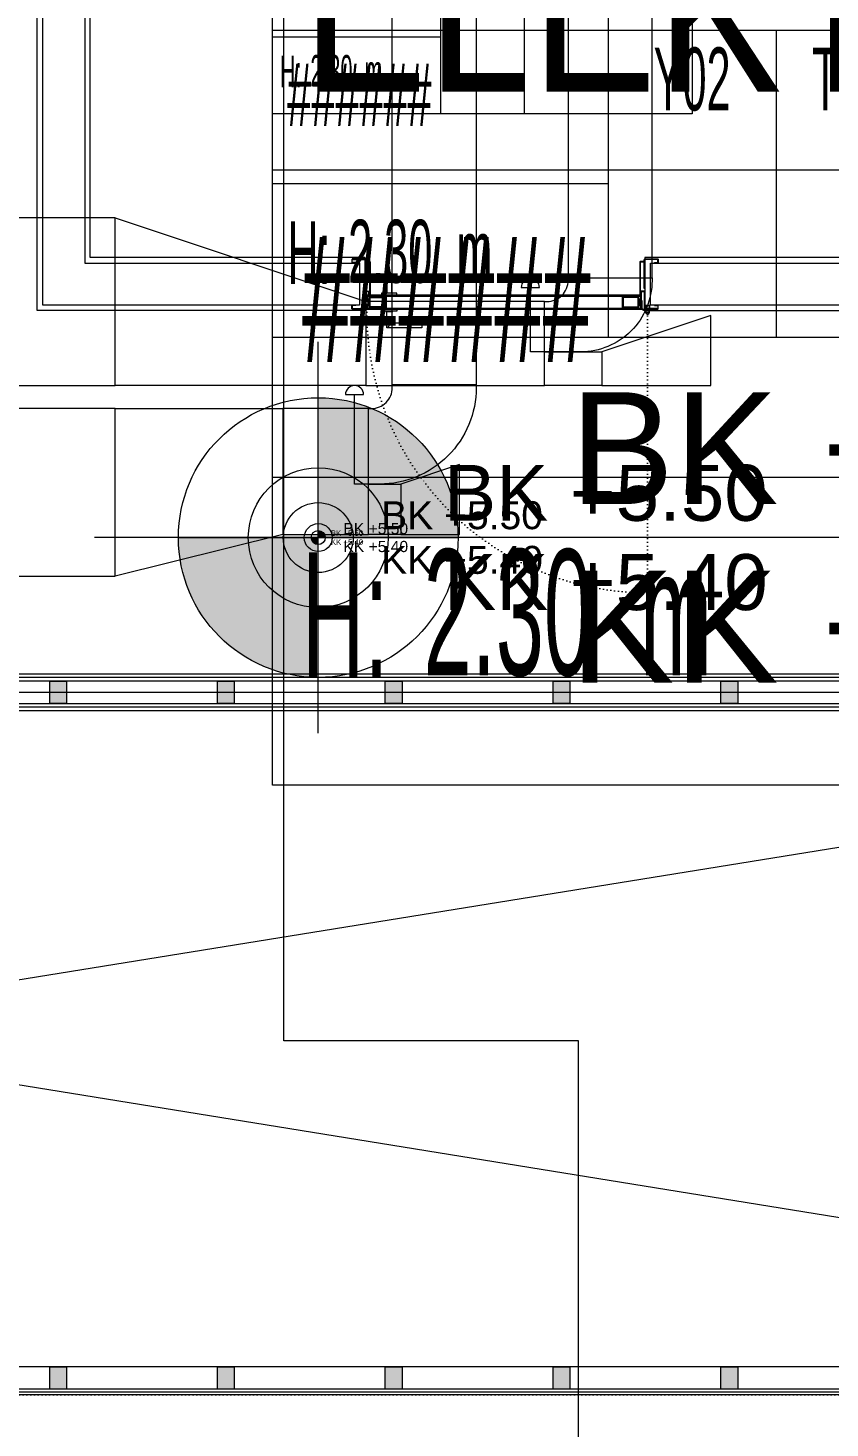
# Model space of a CAD drawing. Extents: x -9058 to 11890, y 0 to 8114.
# Drawn here: x 8550 to 8837, y 2309 to 2810 of the extents above; entities that cross this region are included whole.
import ezdxf
from ezdxf.enums import TextEntityAlignment as Align

# ---------------------------------------------------------------- set-up
doc = ezdxf.new("R2010")
doc.units = 0
doc.header["$LTSCALE"] = 10
doc.header["$MEASUREMENT"] = 0
for name, pattern in [('DASHDOT', [1, 0.5, -0.25, 0, -0.25]), ('DOT2', [0.125, 0, -0.125]), ('HIDDEN', [0.375, 0.25, -0.125])]:
    doc.linetypes.add(name, pattern=pattern)
doc.layers.get('0').update_dxf_attribs({"color": 9, "lineweight": 9})
for name, color, linetype, lineweight in [('00', 9, 'Continuous', 9), ('06B', 9, 'Continuous', 9), ('06D', 9, 'Continuous', 9), ('10', 9, 'Continuous', 9), ('11', 9, 'Continuous', 9), ('14', 9, 'Continuous', 9), ('20', 9, 'DOT2', 9), ('21', 9, 'Continuous', 9), ('21 @ 1 (1)', 9, 'Continuous', 9), ('21 @ 10 (1)', 9, 'Continuous', 9), ('21 @ 10 (2)', 9, 'Continuous', 9), ('21 @ 2 (1)', 9, 'Continuous', 9), ('21 @ 20', 9, 'Continuous', 9), ('21 @ 5 (1)', 9, 'Continuous', 9), ('21 @ 5 (2)', 9, 'Continuous', 9), ('21_mahal200', 9, 'Continuous', 9), ('21_mahal200 @ 10 (1)', 9, 'Continuous', 9), ('21_mahal200 @ 10 (2)', 9, 'Continuous', 9), ('21_mahal200 @ 20', 9, 'Continuous', 9), ('21_mahal200 @ 5 (1)', 9, 'Continuous', 9), ('21_mahal200 @ 5 (2)', 9, 'Continuous', 9), ('24', 9, 'DASHDOT', 9), ('33', 9, 'BATTING', 9), ('40A', 9, 'Continuous', 9)]:
    doc.layers.add(name, color=color, linetype=linetype, lineweight=lineweight)
doc.styles.add('Arial', font='arial.ttf', dxfattribs={"height": 2.5})
doc.styles.add('MuuM_TEXT-STANDART', font='ARIALN.TTF')
doc.linetypes.add('BATTING', pattern='A,0.0001,-0.1,[134,ltypeshp.shx,S=0.1,R=0,X=-0.1,Y=0],-0.2,[134,ltypeshp.shx,S=0.1,R=180,X=0.1,Y=0],-0.1', length=0.4001)

# ---------------------------------------------------------------- blocks, each defined once
blk = doc.blocks.new('KNLKLP01')
blk.add_lwpolyline([(0, -3.25, 1), (0, 3.25)], format="xyb", close=True)
blk = doc.blocks.new('p-mek')
at = {"color": 6}
blk.add_lwpolyline([(210.29, -281.08, -0.000027), (210.29, -1029.08, 0.400031)], format="xyb", dxfattribs=at)
for points in [[(1005, -1041.53), (1005, -545.79), (1035, -545.79), (1035, -1041.53)], [(1067.86, -886.76), (1067.86, -1003.24), (1097.86, -1003.24), (1097.86, -886.76)], [(905.84, -981.83), (865.92, -981.83), (865.92, -1041.74), (905.84, -1041.74)], [(905.84, -981.83), (995.57, -1011.74), (995.57, -1041.74), (905.84, -1041.74)], [(1059.36, -1011.74), (995.57, -1011.74), (995.57, -1041.74), (1059.36, -1041.74)], [(1118.86, -1016.74), (1079.86, -1029.74), (1079.86, -1041.74), (1118.86, -1041.74)], [(1059.36, -1029.74), (1079.86, -1029.74), (1079.86, -1041.74), (1059.36, -1041.74)], [(905.84, -1050.03), (865.92, -1050.03), (865.92, -1109.94), (905.84, -1109.94)], [(905.84, -1050.03), (965.84, -1050.03), (965.84, -1095.03), (905.84, -1109.94)], [(996.5, -1050.03), (965.84, -1050.03), (965.84, -1095.03), (996.5, -1095.03)], [(1029, -1070.03), (1008, -1077.03), (1008, -1095.03), (1029, -1095.03)], [(996.5, -1077.03), (1008, -1077.03), (1008, -1095.03), (996.5, -1095.03)]]:
    blk.add_lwpolyline(points, close=True)
for points in [[(1059.36, -1011.74), (1060.36, -1011.74, 0.414214), (1067.86, -1004.24), (1067.86, -1003.24), (1097.86, -1003.24), (1097.86, -1004.24, -0.414214), (1072.36, -1029.74), (1059.36, -1029.74)], [(996.5, -1050.03), (997.5, -1050.03, 0.414214), (1005, -1042.53), (1005, -1041.53), (1035, -1041.53), (1035, -1042.53, -0.414214), (1000.5, -1077.03), (996.5, -1077.03)]]:
    blk.add_lwpolyline(points, format="xyb", close=True)
for points in [[(1059.36, -1029.74), (1054.36, -1029.74), (1054.36, -1006.74)], [(996.5, -1077.03), (991.5, -1077.03), (991.5, -1045.03)]]:
    blk.add_lwpolyline(points)
at = {"rotation": 90}
for p in [(1054.36, -1006.74), (991.5, -1045.03)]:
    blk.add_blockref('KNLKLP01', p, dxfattribs=at)
blk = doc.blocks.new('prf-10x10')
h = blk.add_hatch(color=255)
h.dxf.hatch_style = 1
h.paths.add_polyline_path([(-5, -5), (5, -5), (5, 5), (-5, 5)])
at = {"layer": '10'}
blk.add_lwpolyline([(-5, -5), (5, -5), (5, 5), (-5, 5)], close=True, dxfattribs=at)
blk = doc.blocks.new('0a_roomno2')
blk.add_lwpolyline([(30, -16), (0, -16), (0, 0), (30, 0)], close=True)
for points in [[(0, 0), (30, 0)], [(0, -5), (30, -5)], [(12, -5), (12, -16)], [(18, -5), (18, -16)], [(24, -5), (24, -16)], [(12, -10.5), (0, -10.5)]]:
    blk.add_lwpolyline(points)
at = {"layer": '40A'}
blk.add_lwpolyline([(0, 0), (30, 0)], dxfattribs=at)
at = {"style": 'MuuM_TEXT-STANDART', "width": 0.6}
blk.add_text('H:', height=2.25, dxfattribs=at).set_placement((0.525, -12.962), align=Align.MIDDLE_LEFT)
at = {"style": 'Arial'}
blk.add_attdef('ODANO', (0, 1.505), '', height=3, dxfattribs=at)
blk.add_attdef('MEKANADI', text='', height=3, dxfattribs=at).set_placement((0.525, -4.75), align=Align.BOTTOM_LEFT)
at = {"style": 'MuuM_TEXT-STANDART', "width": 0.6}
for tag, p in [('YER01', (15, -7)), ('TAVAN01', (20.625, -7)), ('DUVAR01', (26.25, -7)), ('YER02', (15, -10.375)), ('TAVAN02', (20.625, -10.375)), ('DUVAR02', (26.25, -10.375)), ('YER03', (15, -13.75)), ('TAVAN03', (20.625, -13.75)), ('DUVAR03', (26.25, -13.75))]:
    blk.add_attdef(tag, text='', height=2.25, dxfattribs=at).set_placement(p, align=Align.MIDDLE_CENTER)
at = {"style": 'MuuM_TEXT-STANDART'}
blk.add_attdef('M2', text='', height=2.25, dxfattribs=at).set_placement((1.323, -7.805), align=Align.MIDDLE_LEFT)
at = {"style": 'MuuM_TEXT-STANDART', "width": 0.6}
blk.add_attdef('TEMIZTAVANYUKSEKLIGI', text='', height=2.25, dxfattribs=at).set_placement((2.7, -13.162), align=Align.MIDDLE_LEFT)
blk = doc.blocks.new('*U1162')
at = {"layer": '21_mahal200 @ 10 (1)'}
ref = blk.add_blockref('0a_roomno2', (8637.26, 2859.21), dxfattribs=dict(at, xscale=10, yscale=10, zscale=10))
ref.add_attrib('ODANO', ' PRS-1K-10', (8637.26, 2876.76), dxfattribs={"layer": '0', "height": 30, "style": 'Arial'})
ref.add_attrib('MEKANADI', 'ELEKTRİK ODASI', dxfattribs={"layer": '0', "height": 30, "style": 'Arial', "width": 0.8}).set_placement((8642.51, 2814.21), align=Align.BOTTOM_LEFT)
ref.add_attrib('M2', '######', dxfattribs={"layer": '0', "height": 22.5, "style": 'MuuM_TEXT-STANDART', "width": 0.6}).set_placement((8642.51, 2786.08), align=Align.MIDDLE_LEFT)
ref.add_attrib('TEMIZTAVANYUKSEKLIGI', '2.30  m', dxfattribs={"layer": '0', "height": 22.5, "style": 'MuuM_TEXT-STANDART', "width": 0.6}).set_placement((8664.26, 2730.09), align=Align.MIDDLE_LEFT)
ref.add_attrib('YER01', 'Y02', dxfattribs={"layer": '0', "height": 22.5, "style": 'MuuM_TEXT-STANDART', "width": 0.6}).set_placement((8787.26, 2791.71), align=Align.MIDDLE_CENTER)
ref.add_attrib('TAVAN01', 'T09', dxfattribs={"layer": '0', "height": 22.5, "style": 'MuuM_TEXT-STANDART', "width": 0.6}).set_placement((8843.51, 2791.71), align=Align.MIDDLE_CENTER)
ref.add_attrib('DUVAR01', 'D07', dxfattribs={"layer": '0', "height": 22.5, "style": 'MuuM_TEXT-STANDART', "width": 0.6}).set_placement((8899.76, 2791.71), align=Align.MIDDLE_CENTER)
at = {"layer": '21_mahal200 @ 10 (2)'}
ref = blk.add_blockref('0a_roomno2', (8637.26, 2859.21), dxfattribs=dict(at, xscale=10, yscale=10, zscale=10))
ref.add_attrib('ODANO', ' PRS-1K-10', (8637.26, 2876.76), dxfattribs={"layer": '0', "height": 30, "style": 'Arial'})
ref.add_attrib('MEKANADI', 'ELEKTRİK ODASI', dxfattribs={"layer": '0', "height": 30, "style": 'Arial', "width": 0.8}).set_placement((8642.51, 2814.21), align=Align.BOTTOM_LEFT)
ref.add_attrib('M2', '######', dxfattribs={"layer": '0', "height": 22.5, "style": 'MuuM_TEXT-STANDART', "width": 0.6}).set_placement((8642.51, 2786.08), align=Align.MIDDLE_LEFT)
ref.add_attrib('TEMIZTAVANYUKSEKLIGI', '2.30  m', dxfattribs={"layer": '0', "height": 22.5, "style": 'MuuM_TEXT-STANDART', "width": 0.6}).set_placement((8664.26, 2730.09), align=Align.MIDDLE_LEFT)
ref.add_attrib('YER01', 'Y02', dxfattribs={"layer": '0', "height": 22.5, "style": 'MuuM_TEXT-STANDART', "width": 0.6}).set_placement((8787.26, 2791.71), align=Align.MIDDLE_CENTER)
ref.add_attrib('TAVAN01', 'T09', dxfattribs={"layer": '0', "height": 22.5, "style": 'MuuM_TEXT-STANDART', "width": 0.6}).set_placement((8843.51, 2791.71), align=Align.MIDDLE_CENTER)
ref.add_attrib('DUVAR01', 'D07', dxfattribs={"layer": '0', "height": 22.5, "style": 'MuuM_TEXT-STANDART', "width": 0.6}).set_placement((8899.76, 2791.71), align=Align.MIDDLE_CENTER)
at = {"layer": '21_mahal200 @ 20'}
ref = blk.add_blockref('0a_roomno2', (8637.26, 2859.21), dxfattribs=dict(at, xscale=20, yscale=20, zscale=20))
ref.add_attrib('MEKANADI', 'ELEKTRİK ODASI', dxfattribs={"layer": '0', "height": 60, "style": 'Arial', "width": 0.8}).set_placement((8647.76, 2769.21), align=Align.BOTTOM_LEFT)
ref.add_attrib('M2', '######', dxfattribs={"layer": '0', "height": 45, "style": 'MuuM_TEXT-STANDART', "width": 0.6}).set_placement((8647.76, 2712.96), align=Align.MIDDLE_LEFT)
ref.add_attrib('TEMIZTAVANYUKSEKLIGI', '2.30  m', dxfattribs={"layer": '0', "height": 45, "style": 'MuuM_TEXT-STANDART', "width": 0.6}).set_placement((8691.26, 2600.97), align=Align.MIDDLE_LEFT)
at = {"layer": '21_mahal200 @ 5 (1)'}
ref = blk.add_blockref('0a_roomno2', (8637.26, 2859.21), dxfattribs=dict(at, xscale=5, yscale=5, zscale=5))
ref.add_attrib('ODANO', ' PRS-1K-10', (8637.26, 2867.98), dxfattribs={"layer": '0', "height": 15, "style": 'Arial'})
ref.add_attrib('MEKANADI', 'ELEKTRİK ODASI', dxfattribs={"layer": '0', "height": 15, "style": 'Arial', "width": 0.8}).set_placement((8639.88, 2836.71), align=Align.BOTTOM_LEFT)
ref.add_attrib('M2', '######', dxfattribs={"layer": '0', "height": 11.25, "style": 'MuuM_TEXT-STANDART', "width": 0.6}).set_placement((8639.88, 2822.64), align=Align.MIDDLE_LEFT)
ref.add_attrib('TEMIZTAVANYUKSEKLIGI', '2.30  m', dxfattribs={"layer": '0', "height": 11.25, "style": 'MuuM_TEXT-STANDART', "width": 0.6}).set_placement((8650.76, 2794.65), align=Align.MIDDLE_LEFT)
ref.add_attrib('YER01', 'Y02', dxfattribs={"layer": '0', "height": 11.25, "style": 'MuuM_TEXT-STANDART', "width": 0.6}).set_placement((8712.26, 2825.46), align=Align.MIDDLE_CENTER)
ref.add_attrib('TAVAN01', 'T09', dxfattribs={"layer": '0', "height": 11.25, "style": 'MuuM_TEXT-STANDART', "width": 0.6}).set_placement((8740.38, 2825.46), align=Align.MIDDLE_CENTER)
ref.add_attrib('DUVAR01', 'D07', dxfattribs={"layer": '0', "height": 11.25, "style": 'MuuM_TEXT-STANDART', "width": 0.6}).set_placement((8768.51, 2825.46), align=Align.MIDDLE_CENTER)
at = {"layer": '21_mahal200 @ 5 (2)'}
ref = blk.add_blockref('0a_roomno2', (8637.26, 2859.21), dxfattribs=dict(at, xscale=5, yscale=5, zscale=5))
ref.add_attrib('ODANO', ' PRS-1K-10', (8637.26, 2867.98), dxfattribs={"layer": '0', "height": 15, "style": 'Arial'})
ref.add_attrib('MEKANADI', 'ELEKTRİK ODASI', dxfattribs={"layer": '0', "height": 15, "style": 'Arial', "width": 0.8}).set_placement((8639.88, 2836.71), align=Align.BOTTOM_LEFT)
ref.add_attrib('M2', '######', dxfattribs={"layer": '0', "height": 11.25, "style": 'MuuM_TEXT-STANDART', "width": 0.6}).set_placement((8639.88, 2822.64), align=Align.MIDDLE_LEFT)
ref.add_attrib('TEMIZTAVANYUKSEKLIGI', '2.30  m', dxfattribs={"layer": '0', "height": 11.25, "style": 'MuuM_TEXT-STANDART', "width": 0.6}).set_placement((8650.76, 2794.65), align=Align.MIDDLE_LEFT)
ref.add_attrib('YER01', 'Y02', dxfattribs={"layer": '0', "height": 11.25, "style": 'MuuM_TEXT-STANDART', "width": 0.6}).set_placement((8712.26, 2825.46), align=Align.MIDDLE_CENTER)
ref.add_attrib('TAVAN01', 'T09', dxfattribs={"layer": '0', "height": 11.25, "style": 'MuuM_TEXT-STANDART', "width": 0.6}).set_placement((8740.38, 2825.46), align=Align.MIDDLE_CENTER)
ref.add_attrib('DUVAR01', 'D07', dxfattribs={"layer": '0', "height": 11.25, "style": 'MuuM_TEXT-STANDART', "width": 0.6}).set_placement((8768.51, 2825.46), align=Align.MIDDLE_CENTER)
blk = doc.blocks.new('gr-p-barel kilitli kapı kolu')
at = {"flags": 128}
for points in [[(-0.9, 0.8), (-0.9, 4.9), (-11.7, 4.9), (-11.7, 6.7), (0.9, 6.7), (0.9, 0.8)], [(-0.8, 5), (0.8, 6.6)]]:
    blk.add_lwpolyline(points, dxfattribs=at)
blk.add_lwpolyline([(-2.75, 0), (-2.75, 0.7), (2.75, 0.7), (2.75, 0)])
blk.add_lwpolyline([(-1.3, 0.7), (1.3, 0.7), (1.3, 0.8), (-1.3, 0.8)], close=True)
blk = doc.blocks.new('prf-scr2')
at = {"linetype": 'DOT2', "ltscale": 10}
blk.add_line((0, 0.19), (0, -1.06), dxfattribs=at)
for p, q in [((0.09, -0.24), (-0.09, -0.2)), ((-0.09, -0.24), (0.09, -0.28)), ((0.09, -0.32), (-0.09, -0.28)), ((-0.09, -0.32), (0.09, -0.36)), ((0.09, -0.4), (-0.09, -0.36)), ((-0.09, -0.4), (0.09, -0.44)), ((0.09, -0.48), (-0.09, -0.44)), ((-0.09, -0.48), (0.09, -0.52)), ((0.09, -0.56), (-0.09, -0.52)), ((-0.09, -0.56), (0.09, -0.6)), ((0.09, -0.64), (-0.09, -0.6)), ((-0.09, -0.64), (0.09, -0.68)), ((0.09, -0.72), (-0.09, -0.68)), ((-0.09, -0.72), (0.09, -0.76)), ((0.06, -0.84), (-0.08, -0.76)), ((-0.07, -0.8), (0.06, -0.84)), ((0.09, -0.17), (0, -0.15)), ((0, -0.18), (0.09, -0.2))]:
    blk.add_line(p, q)
blk.add_lwpolyline([(0.23, 0), (-0.23, 0), (-0.23, -0.01), (-0.12, -0.14), (0.12, -0.14), (0.23, -0.01), (0.23, 0)], close=True)
for points in [[(0.23, -0.01), (-0.23, -0.01)], [(-0.09, -0.14), (-0.09, -0.2), (-0.12, -0.22), (-0.12, -0.23), (-0.09, -0.24), (-0.09, -0.28), (-0.12, -0.3), (-0.12, -0.31), (-0.09, -0.32), (-0.09, -0.36), (-0.12, -0.38), (-0.12, -0.39), (-0.09, -0.4), (-0.09, -0.44), (-0.12, -0.46), (-0.12, -0.46), (-0.09, -0.48), (-0.09, -0.52), (-0.12, -0.54), (-0.12, -0.54), (-0.09, -0.56), (-0.09, -0.6), (-0.12, -0.62), (-0.12, -0.62), (-0.09, -0.64), (-0.09, -0.68), (-0.12, -0.69), (-0.12, -0.7), (-0.09, -0.72), (-0.09, -0.73), (-0.08, -0.76), (-0.1, -0.77), (-0.1, -0.78), (-0.07, -0.8), (-0.01, -0.94), (0, -0.95), (0.01, -0.94), (0.08, -0.76), (0.09, -0.76), (0.12, -0.74), (0.12, -0.73), (0.09, -0.72), (0.09, -0.68), (0.12, -0.66), (0.12, -0.66), (0.09, -0.64), (0.09, -0.6), (0.12, -0.58), (0.12, -0.58), (0.09, -0.56), (0.09, -0.52), (0.12, -0.5), (0.12, -0.5), (0.09, -0.48), (0.09, -0.44), (0.12, -0.43), (0.12, -0.42), (0.09, -0.4), (0.09, -0.36), (0.12, -0.35), (0.12, -0.34), (0.09, -0.32), (0.09, -0.28), (0.12, -0.27), (0.12, -0.26), (0.09, -0.24), (0.09, -0.2), (0.12, -0.19), (0.12, -0.18), (0.09, -0.17), (0.09, -0.14)]]:
    blk.add_lwpolyline(points)
blk = doc.blocks.new('K-SAC-02')
at = {"layer": '10'}
for points in [[(0.2, 16.5, -0.414214), (0.3, 16.6), (4.7, 16.6, -0.414214), (4.8, 16.5), (4.8, 6.2), (5, 6.2), (5, 16.5, 0.414214), (4.7, 16.8), (0.3, 16.8, 0.414214), (0, 16.5), (0, 15.6, 0.414214), (0.3, 15.3), (1.4, 15.3), (1.4, 15.5), (0.3, 15.5, -0.414214), (0.2, 15.6)], [(6.6, 12.64), (6.6, 4.2, -0.414214), (6.3, 3.9, -0.414214), (6, 4.2), (6, 5.1), (5, 5.1), (5, -0.9, -0.414214), (4.7, -1.2), (0.3, -1.2, -0.414214), (0, -0.9), (0, 0, -0.414214), (0.3, 0.3), (1.4, 0.3), (1.4, 0.1), (0.3, 0.1, 0.414214), (0.2, 0), (0.2, -0.9, 0.414214), (0.3, -1), (4.7, -1, 0.414214), (4.8, -0.9), (4.8, 5.3), (6.2, 5.3), (6.2, 4.2, 0.414214), (6.3, 4.1, 0.414214), (6.4, 4.2), (6.4, 12.66), (6.4, 15.6, 0.414214), (6.3, 15.7), (5.3, 15.7, 0.414214), (5.2, 15.6), (5.2, 14.7), (5, 14.7), (5, 15.6, -0.414214), (5.3, 15.9), (6.3, 15.9, -0.414214), (6.6, 15.6)], [(103, 12.64), (103, 4.2, 0.414214), (103.3, 3.9, 0.414214), (103.6, 4.2), (103.6, 5.1), (104.6, 5.1), (104.6, -0.9, 0.414214), (104.9, -1.2), (109.3, -1.2, 0.414214), (109.6, -0.9), (109.6, 0, 0.414214), (109.3, 0.3), (108.2, 0.3), (108.2, 0.1), (109.3, 0.1, -0.414214), (109.4, 0), (109.4, -0.9, -0.414214), (109.3, -1), (104.9, -1, -0.414214), (104.8, -0.9), (104.8, 5.3), (103.4, 5.3), (103.4, 4.2, -0.414214), (103.3, 4.1, -0.414214), (103.2, 4.2), (103.2, 12.66), (103.2, 15.6, -0.414214), (103.3, 15.7), (104.3, 15.7, -0.414214), (104.4, 15.6), (104.4, 14.7), (104.6, 14.7), (104.6, 15.6, 0.414214), (104.3, 15.9), (103.3, 15.9, 0.414214), (103, 15.6)], [(109.4, 16.5, 0.414214), (109.3, 16.6), (104.9, 16.6, 0.414214), (104.8, 16.5), (104.8, 6.2), (104.6, 6.2), (104.6, 16.5, -0.414214), (104.9, 16.8), (109.3, 16.8, -0.414214), (109.6, 16.5), (109.6, 15.6, -0.414214), (109.3, 15.3), (108.2, 15.3), (108.2, 15.5), (109.3, 15.5, 0.414214), (109.4, 15.6)], [(105.18, -1.71), (103.8, -1.07), (103.8, 1.8), (103.6, 1.8), (103.6, -1.2), (105.07, -1.88, 14.796002)]]:
    blk.add_lwpolyline(points, format="xyb", close=True, dxfattribs=at)
for points in [[(6, 0.45), (6, 2.45), (5.7, 2.45), (5.7, 3.49), (103.3, 3.49), (103.3, 2.45), (103, 2.45), (103, 0.45), (103.3, 0.45), (103.3, 2.15), (103.6, 2.15), (103.6, 3.79), (5.4, 3.79), (5.4, 2.15), (5.7, 2.15), (5.7, 0.45)], [(6, 2.45), (6, 0.45), (5.4, 0.45), (5.4, -1.2), (103.6, -1.2), (103.6, 0.45), (103, 0.45), (103, 2.45), (102.7, 2.45), (102.7, 0.15), (103.3, 0.15), (103.3, -0.9), (5.7, -0.9), (5.7, 0.15), (6.3, 0.15), (6.3, 2.45), (6, 2.45)]]:
    blk.add_lwpolyline(points, dxfattribs=at)
for points in [[(6.3, 3.3), (12.3, 3.3), (12.3, -0.7), (6.3, -0.7)], [(6.6, 3), (12, 3), (12, -0.4), (6.6, -0.4)], [(102.7, 3.3), (96.7, 3.3), (96.7, -0.7), (102.7, -0.7)], [(102.4, 3), (97, 3), (97, -0.4), (102.4, -0.4)]]:
    blk.add_lwpolyline(points, close=True, dxfattribs=at)
blk.add_circle((105.75, -2.2), 0.55, dxfattribs=at)
at = {"layer": '20', "linetype": 'HIDDEN'}
for points in [[(105, -1), (105, 0.3), (106.5, 0.3), (106.5, -1)], [(105.2, -1.69), (105.2, 0.1), (106.3, 0.1), (106.3, -1.69)]]:
    blk.add_lwpolyline(points, dxfattribs=at)
at = {"layer": '20'}
blk.add_lwpolyline([(105.75, -2.2), (105.75, -102.55)], dxfattribs=at)
blk.add_arc((105.75, -2.2), 100.35, 178.4869, 270, dxfattribs=at)
at = {"layer": '06B', "extrusion": (0, 0, -1), "zscale": -1}
blk.add_blockref('gr-p-barel kilitli kapı kolu', (-13.4, 3.81), dxfattribs=at)
at = {"layer": '06B', "rotation": 180}
blk.add_blockref('gr-p-barel kilitli kapı kolu', (13.4, -1.21), dxfattribs=at)
at = {"layer": '10', "extrusion": (0, 0, -1), "zscale": -1, "rotation": 270}
blk.add_blockref('prf-scr2', (-5.7, 1.52), dxfattribs=at)
at = {"layer": '10', "rotation": 270}
blk.add_blockref('prf-scr2', (103.3, 1.3), dxfattribs=at)
blk = doc.blocks.new('0a_elevationtarget-p')
h = blk.add_hatch(color=256)
h.paths.add_polyline_path([(2.5, 0, 0.414214), (0, 2.5), (0, 0)])
h.paths.add_polyline_path([(0, 0), (-2.5, 0, 0.414214), (0, -2.5)])
blk.add_line((0, -3.5), (0, 3.5))
blk.add_lwpolyline([(16.605, 0), (-4, 0)])
blk.add_circle((0, 0), 2.5)
at = {"layer": '40A'}
blk.add_lwpolyline([(-2.5, 0), (2.5, 0)], dxfattribs=at)
at = {"style": 'Arial'}
blk.add_attdef('BITMISKOT', text='', height=2, dxfattribs=at).set_placement((4.5, 0), align=Align.BOTTOM_LEFT)
blk.add_attdef('KABAKOT', text='', height=2, dxfattribs=at).set_placement((4.5, -0.592), align=Align.TOP_LEFT)
blk = doc.blocks.new('*U1168')
at = {"layer": '21 @ 1 (1)'}
blk.add_blockref('0a_elevationtarget-p', (8653.57, 2627.7), dxfattribs=at).add_auto_attribs({'BITMISKOT': 'BK +5.50', 'KABAKOT': 'KK +5.40'})
at = {"layer": '21 @ 10 (1)', "xscale": 10, "yscale": 10, "zscale": 10}
blk.add_blockref('0a_elevationtarget-p', (8653.57, 2627.7), dxfattribs=at).add_auto_attribs({'BITMISKOT': 'BK +5.50', 'KABAKOT': 'KK +5.40'})
at = {"layer": '21 @ 10 (2)', "xscale": 10, "yscale": 10, "zscale": 10}
blk.add_blockref('0a_elevationtarget-p', (8653.57, 2627.7), dxfattribs=at).add_auto_attribs({'BITMISKOT': 'BK +5.50', 'KABAKOT': 'KK +5.40'})
at = {"layer": '21 @ 2 (1)', "xscale": 2, "yscale": 2, "zscale": 2}
blk.add_blockref('0a_elevationtarget-p', (8653.57, 2627.7), dxfattribs=at).add_auto_attribs({'BITMISKOT': 'BK +5.50', 'KABAKOT': 'KK +5.40'})
at = {"layer": '21 @ 20', "xscale": 20, "yscale": 20, "zscale": 20}
blk.add_blockref('0a_elevationtarget-p', (8653.57, 2627.7), dxfattribs=at).add_auto_attribs({'BITMISKOT': 'BK +5.50', 'KABAKOT': 'KK +5.40'})
at = {"layer": '21 @ 5 (1)', "xscale": 5, "yscale": 5, "zscale": 5}
blk.add_blockref('0a_elevationtarget-p', (8653.57, 2627.7), dxfattribs=at).add_auto_attribs({'BITMISKOT': 'BK +5.50', 'KABAKOT': 'KK +5.40'})
at = {"layer": '21 @ 5 (2)', "xscale": 5, "yscale": 5, "zscale": 5}
blk.add_blockref('0a_elevationtarget-p', (8653.57, 2627.7), dxfattribs=at).add_auto_attribs({'BITMISKOT': 'BK +5.50', 'KABAKOT': 'KK +5.40'})

msp = doc.modelspace()

# ---------------------------------------------------------------- linework, layer by layer
at = {"layer": '00'}
msp.add_lwpolyline([(8668.36, 2725.87), (8668.36, 2725.87), (8668.36, 2710.87), (8555.06, 2710.87), (8555.06, 2920.87), (8720.06, 2920.87), (8720.06, 3505.87), (8805.06, 3505.87), (8805.06, 3490.87), (8735.06, 3490.87), (8735.06, 3155.87), (8805.06, 3155.87), (8805.06, 3135.87), (8735.06, 3135.87), (8735.06, 2920.87), (8805.06, 2920.87), (8805.06, 2905.87), (8570.06, 2905.87), (8570.06, 2725.87), (8668.36, 2725.87)], close=True, dxfattribs=at)
msp.add_lwpolyline([(8870.06, 2710.87), (8772.36, 2710.87), (8772.36, 2725.87), (8904.06, 2725.87), (8904.06, 2905.87), (8919.06, 2905.87), (8919.06, 2725.87), (9110.06, 2725.87), (9110.06, 2751.87), (9125.06, 2751.87), (9125.06, 2725.87), (9155.06, 2725.87)], dxfattribs=at)
at = {"layer": '06D'}
for points in [[(7717.06, 2335.62), (9142.06, 2565.87)], [(9142.06, 2335.62), (7718.81, 2565.87)], [(9142.06, 2331.12), (7717.06, 2331.12)]]:
    msp.add_lwpolyline(points, dxfattribs=at)
at = {"layer": '11'}
for points in [[(7715.06, 2565.87), (9142.06, 2565.87), (9142.06, 2321.12), (9155.06, 2321.12), (9155.06, 2576.37), (9155.06, 2588.87), (9142.06, 2588.87), (9142.06, 2578.87), (7718.81, 2578.87)], [(7715.06, 2567.12), (9143.31, 2567.12), (9143.31, 2322.37), (9153.81, 2322.37), (9153.81, 2576.37), (9153.81, 2587.62), (9143.31, 2587.62), (9143.31, 2577.62), (7718.81, 2577.62)], [(7715.06, 2568.37), (9144.56, 2568.37), (9144.56, 2323.62), (9152.56, 2323.62), (9152.56, 2576.37), (9152.56, 2586.37), (9144.56, 2586.37), (9144.56, 2576.37), (7718.81, 2576.37)], [(9142.06, 2323.12), (7717.06, 2323.12)], [(9142.06, 2322.12), (7717.06, 2322.12)], [(9142.06, 2321.12), (7717.06, 2321.12)]]:
    msp.add_lwpolyline(points, dxfattribs=at)
at = {"layer": '14'}
for points in [[(8670.36, 2708.87), (8553.06, 2708.87), (8553.06, 2922.87), (8718.06, 2922.87), (8718.06, 3507.87), (8828.06, 3507.87), (8828.06, 3763.87), (8467.06, 3763.87), (8467.06, 3723.87), (8403.06, 3723.87), (8403.06, 3763.87), (7757.06, 3763.87), (7757.06, 3723.87), (7717.06, 3723.87), (7717.06, 2977.87), (7757.06, 2977.87), (7757.06, 2913.87), (7717.06, 2913.87), (7717.06, 2578.87)], [(8670.36, 2708.87), (8670.36, 2727.87), (8572.06, 2727.87), (8572.06, 2903.87), (8902.06, 2903.87), (8902.06, 2727.87), (8770.36, 2727.87), (8770.36, 2708.87), (9142.06, 2708.87)]]:
    msp.add_lwpolyline(points, dxfattribs=at)
at = {"layer": '20'}
msp.add_lwpolyline([(9827.86, 2321.12), (7716.92, 2321.12)], dxfattribs=at)
at = {"layer": '21'}
msp.add_lwpolyline([(8746.67, 165.86), (8746.67, 2447.69), (8641.28, 2447.69), (8641.28, 4020.46)], dxfattribs=at)
at = {"layer": '24', "ltscale": 2}
msp.add_lwpolyline([(7012.53, 2565.87), (10535.06, 2565.87)], dxfattribs=at)
at = {"layer": '33', "ltscale": 0.4}
msp.add_lwpolyline([(7721.06, 2572.37), (9144.56, 2572.37)], dxfattribs=at)

# ---------------------------------------------------------------- block references
msp.add_blockref('K-SAC-02', (8665.56, 2710.57))
at = {"layer": '06D'}
msp.add_blockref('p-mek', (7675.06, 3723.87), dxfattribs=at)
at = {"layer": '10', "extrusion": (0, 0, -1), "xscale": 0.8, "yscale": 0.6, "zscale": -1, "rotation": 90}
for p in [(-8560.56, 2572.37), (-8620.56, 2572.37), (-8680.56, 2572.37), (-8740.56, 2572.37), (-8800.56, 2572.37), (-8560.56, 2327.12), (-8620.56, 2327.12), (-8680.56, 2327.12), (-8740.56, 2327.12), (-8800.56, 2327.12)]:
    msp.add_blockref('prf-10x10', p, dxfattribs=at)
at = {"layer": '21', "color": 6}
msp.add_blockref('*U1168', (0, 0), dxfattribs=at)
at = {"layer": '21_mahal200', "color": 6}
msp.add_blockref('*U1162', (0, 0), dxfattribs=at)

doc.saveas('drawing.dxf')
